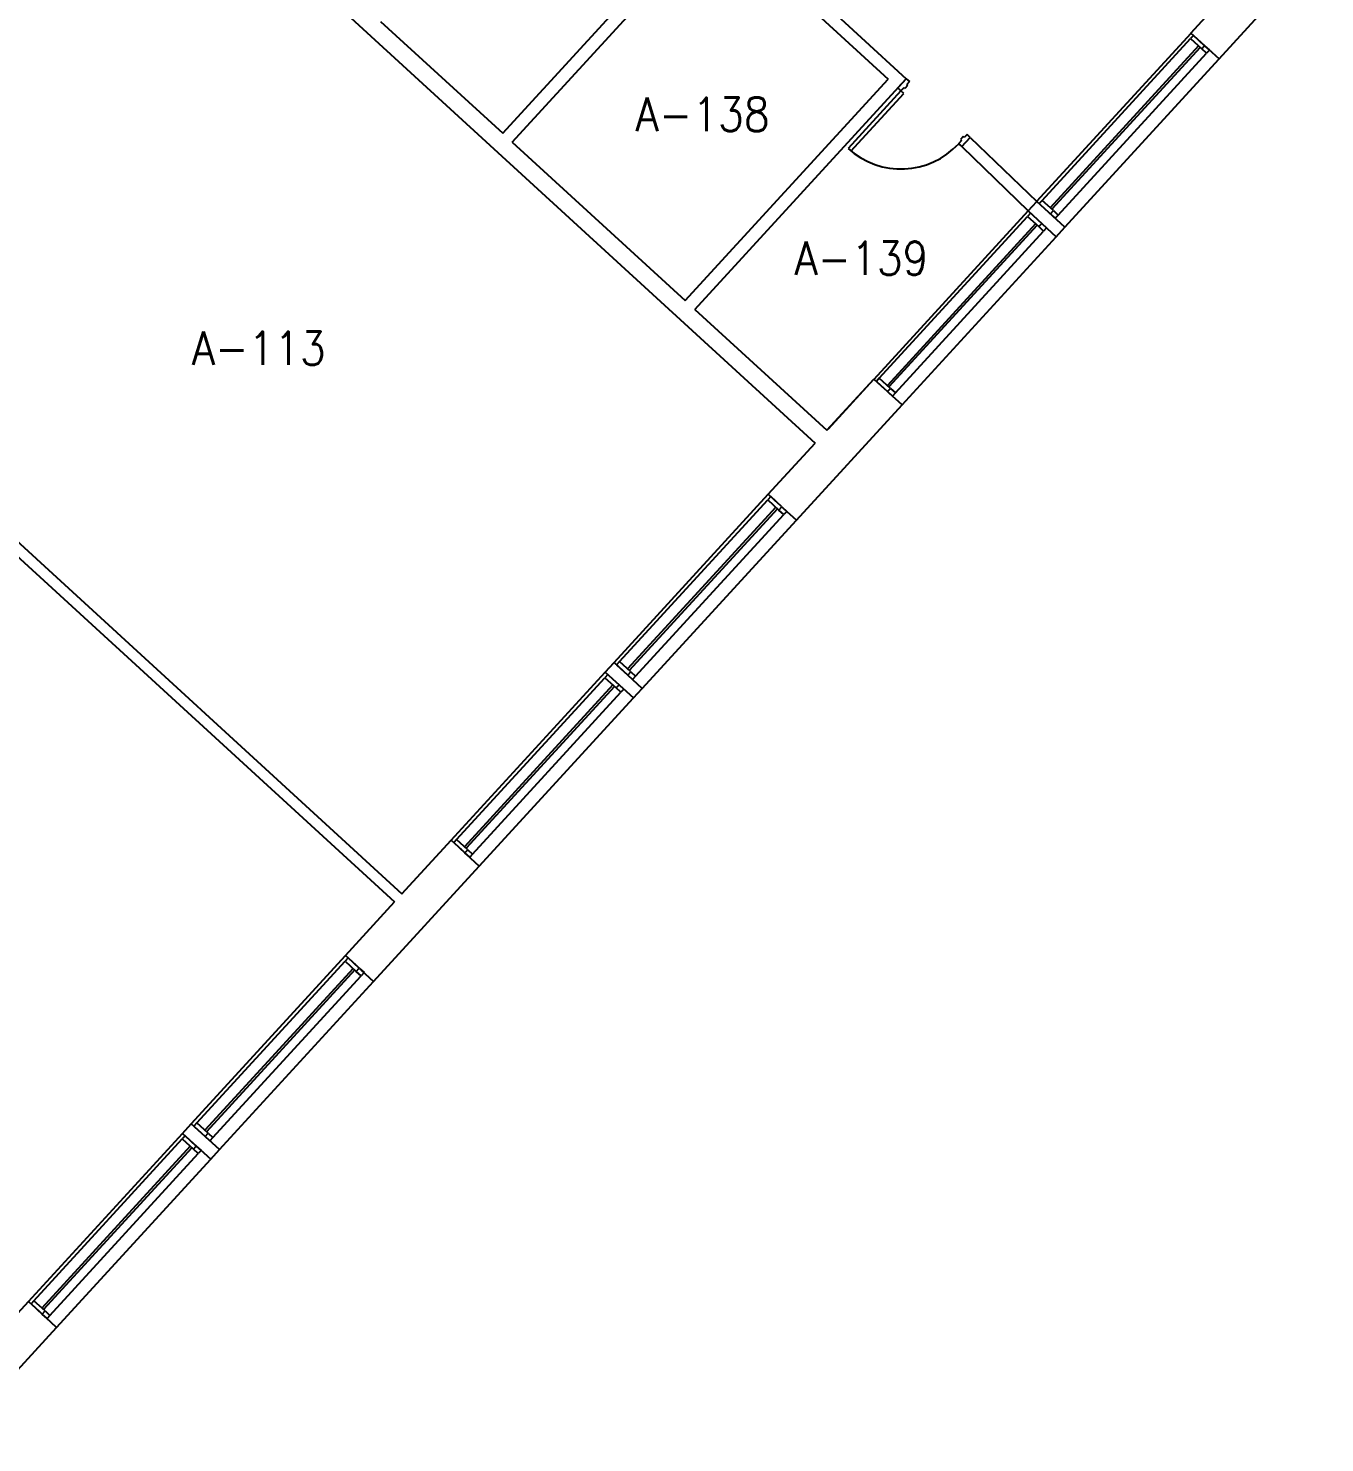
# Model space of a CAD drawing. Header units: inches. Extents: x -2 to 15026, y -1056 to 7065.
# Drawn here: x 1567 to 2164, y 132 to 783 of the extents above; entities that cross this region are included whole.
import ezdxf
from ezdxf.enums import TextEntityAlignment as Align

# ---------------------------------------------------------------- set-up
doc = ezdxf.new("R2010")
doc.units = ezdxf.units.IN
doc.header["$LTSCALE"] = 48
doc.header["$MEASUREMENT"] = 0
doc.layers.get('0').update_dxf_attribs({"linetype": 'CONTINUOUS'})
for name, color, linetype in [('A-DOOR', 5, 'CONTINUOUS'), ('A-GLAZ', 1, 'CONTINUOUS'), ('A-GLAZ-DETL', 5, 'CONTINUOUS'), ('A-WALL', 7, 'CONTINUOUS'), ('A-WALL-SILL', 3, 'CONTINUOUS'), ('SP-RMNO', 7, 'CONTINUOUS'), ('SP-ROOM', 7, 'CONTINUOUS')]:
    doc.layers.add(name, color=color, linetype=linetype)
doc.styles.add('ROMANS', font='ROMANS', dxfattribs={"width": 0.78})

# ---------------------------------------------------------------- blocks, each defined once
blk = doc.blocks.new('FMGRM1')
at = {"style": 'ROMANS', "width": 0.9}
for tag, p in [('DATA1', (0, -0.2836)), ('DATA2', (0, -0.443)), ('DATA3', (0, -0.6024)), ('DATA4', (0, -0.7618)), ('DATA5', (0, -0.9213))]:
    blk.add_attdef(tag, text='', height=0.1172, dxfattribs=at).set_placement(p, align=Align.CENTER)
at = {"layer": 'SP-RMNO', "style": 'ROMANS', "width": 0.9}
blk.add_attdef('RMNUMB', text='', height=0.16, dxfattribs=at).set_placement((0, 0), align=Align.MIDDLE)

msp = doc.modelspace()

# ---------------------------------------------------------------- linework, layer by layer
at = {"layer": 'A-DOOR', "linetype": 'Continuous'}
for p, q in [((1967.37, 755.63), (1971.26, 759.87)), ((1968.85, 754.28), (1967.37, 755.63)), ((1970.16, 755.71), (1968.85, 754.28)), ((1970.62, 755.29), (1970.16, 755.71)), ((1971.88, 756.67), (1970.62, 755.29)), ((1971.26, 759.87), (1972.73, 758.52)), ((1972.73, 758.52), (1971.42, 757.09)), ((1971.42, 757.09), (1971.88, 756.67)), ((1968.85, 754.28), (1944.53, 727.74)), ((1945.82, 726.56), (1970.14, 753.1)), ((1970.14, 753.1), (1968.85, 754.28)), ((1996.7, 731.39), (1995.39, 729.96)), ((1995.39, 729.96), (1996.86, 728.61)), ((1997.51, 733.19), (1996.24, 731.81)), ((1996.24, 731.81), (1996.7, 731.39)), ((1996.86, 728.61), (2000.75, 732.85)), ((1997.97, 732.77), (1997.51, 733.19)), ((1999.28, 734.2), (1997.97, 732.77)), ((2000.75, 732.85), (1999.28, 734.2))]:
    msp.add_line(p, q, dxfattribs=at)
msp.add_ellipse((1968.85, 754.28), major_axis=(25.46, 25.46), ratio=1, start_param=3.185226, end_param=4.756022, dxfattribs=at)
at = {"layer": 'A-GLAZ', "linetype": 'Continuous'}
for p, q in [((2033.86, 703.86), (2102.1, 778.33)), ((2105.79, 774.95), (2037.55, 700.48)), ((2106.52, 774.27), (2038.29, 699.81)), ((2041.24, 697.11), (2109.47, 771.57)), ((1958.87, 622.02), (2027.11, 696.49)), ((2030.79, 693.11), (1962.56, 618.65)), ((2031.53, 692.44), (1963.3, 617.97)), ((1966.25, 615.27), (2034.48, 689.73)), ((1839.29, 491.53), (1907.53, 565.99)), ((1911.22, 562.61), (1842.98, 488.15)), ((1911.95, 561.94), (1843.72, 487.47)), ((1846.67, 484.77), (1914.9, 559.23)), ((1764.3, 409.69), (1832.54, 484.15)), ((1836.22, 480.78), (1767.99, 406.31)), ((1836.96, 480.1), (1768.73, 405.63)), ((1771.68, 402.93), (1839.91, 477.4)), ((1644.72, 279.19), (1712.96, 353.65)), ((1716.65, 350.28), (1648.41, 275.81)), ((1717.38, 349.6), (1649.15, 275.14)), ((1652.1, 272.43), (1720.33, 346.9)), ((1569.73, 197.35), (1637.97, 271.82)), ((1641.65, 268.44), (1573.42, 193.97)), ((1642.39, 267.76), (1574.16, 193.3)), ((1577.11, 190.6), (1645.34, 265.06))]:
    msp.add_line(p, q, dxfattribs=at)
at = {"layer": 'A-GLAZ-DETL', "linetype": 'Continuous'}
for p, q in [((2103.45, 779.8), (2102.1, 778.33)), ((2102.1, 778.33), (2107.26, 773.6)), ((2108.61, 775.07), (2103.45, 779.8)), ((2107.26, 773.6), (2108.61, 775.07)), ((2107.26, 773.6), (2108.61, 775.07)), ((2108.61, 775.07), (2110.82, 773.05)), ((2109.47, 771.57), (2107.26, 773.6)), ((2110.82, 773.05), (2109.47, 771.57)), ((2033.86, 703.86), (2032.51, 702.39)), ((2039.03, 699.13), (2033.86, 703.86)), ((2028.46, 697.96), (2027.11, 696.49)), ((2037.67, 697.66), (2039.03, 699.13)), ((2037.67, 697.66), (2039.03, 699.13)), ((2039.89, 695.63), (2037.67, 697.66)), ((2039.03, 699.13), (2041.24, 697.11)), ((2041.24, 697.11), (2039.89, 695.63)), ((2027.11, 696.49), (2032.27, 691.76)), ((2032.27, 691.76), (2033.62, 693.23)), ((2032.27, 691.76), (2033.62, 693.23)), ((2034.48, 689.73), (2032.27, 691.76)), ((2033.62, 693.23), (2035.83, 691.21)), ((2035.83, 691.21), (2034.48, 689.73)), ((1958.87, 622.02), (1957.52, 620.55)), ((1958.87, 622.02), (1957.52, 620.55)), ((1957.52, 620.55), (1962.68, 615.82)), ((1957.52, 620.55), (1962.68, 615.82)), ((1964.03, 617.29), (1958.87, 622.02)), ((1964.03, 617.29), (1958.87, 622.02)), ((1962.68, 615.82), (1964.03, 617.29)), ((1962.68, 615.82), (1964.03, 617.29)), ((1962.68, 615.82), (1964.03, 617.29)), ((1962.68, 615.82), (1964.03, 617.29)), ((1964.9, 613.79), (1962.68, 615.82)), ((1964.9, 613.79), (1962.68, 615.82)), ((1964.03, 617.29), (1966.25, 615.27)), ((1964.03, 617.29), (1966.25, 615.27)), ((1966.25, 615.27), (1964.9, 613.79)), ((1966.25, 615.27), (1964.9, 613.79)), ((1908.88, 567.47), (1907.53, 565.99)), ((1914.04, 562.74), (1908.88, 567.47)), ((1907.53, 565.99), (1912.69, 561.26)), ((1912.69, 561.26), (1914.04, 562.74)), ((1912.69, 561.26), (1914.04, 562.74)), ((1914.9, 559.23), (1912.69, 561.26)), ((1914.04, 562.74), (1916.25, 560.71)), ((1916.25, 560.71), (1914.9, 559.23)), ((1839.29, 491.53), (1837.94, 490.05)), ((1837.94, 490.05), (1843.1, 485.32)), ((1844.46, 486.8), (1839.29, 491.53)), ((1833.89, 485.63), (1832.54, 484.15)), ((1832.54, 484.15), (1837.7, 479.42)), ((1843.1, 485.32), (1844.46, 486.8)), ((1843.1, 485.32), (1844.46, 486.8)), ((1845.32, 483.3), (1843.1, 485.32)), ((1844.46, 486.8), (1846.67, 484.77)), ((1846.67, 484.77), (1845.32, 483.3)), ((1837.7, 479.42), (1839.05, 480.9)), ((1837.7, 479.42), (1839.05, 480.9)), ((1839.91, 477.4), (1837.7, 479.42)), ((1839.05, 480.9), (1841.26, 478.87)), ((1841.26, 478.87), (1839.91, 477.4)), ((1764.3, 409.69), (1762.95, 408.21)), ((1764.3, 409.69), (1762.95, 408.21)), ((1762.95, 408.21), (1768.11, 403.48)), ((1762.95, 408.21), (1768.11, 403.48)), ((1769.46, 404.96), (1764.3, 409.69)), ((1769.46, 404.96), (1764.3, 409.69)), ((1768.11, 403.48), (1769.46, 404.96)), ((1768.11, 403.48), (1769.46, 404.96)), ((1768.11, 403.48), (1769.46, 404.96)), ((1768.11, 403.48), (1769.46, 404.96)), ((1769.46, 404.96), (1771.68, 402.93)), ((1769.46, 404.96), (1771.68, 402.93)), ((1770.33, 401.46), (1768.11, 403.48)), ((1770.33, 401.46), (1768.11, 403.48)), ((1771.68, 402.93), (1770.33, 401.46)), ((1771.68, 402.93), (1770.33, 401.46)), ((1714.31, 355.13), (1712.96, 353.65)), ((1712.96, 353.65), (1718.12, 348.93)), ((1719.47, 350.4), (1714.31, 355.13)), ((1718.12, 348.93), (1719.47, 350.4)), ((1718.12, 348.93), (1719.47, 350.4)), ((1720.33, 346.9), (1718.12, 348.93)), ((1719.47, 350.4), (1721.68, 348.37)), ((1721.68, 348.37), (1720.33, 346.9)), ((1644.72, 279.19), (1643.37, 277.72)), ((1643.37, 277.72), (1648.53, 272.99)), ((1649.89, 274.46), (1644.72, 279.19)), ((1648.53, 272.99), (1649.89, 274.46)), ((1648.53, 272.99), (1649.89, 274.46)), ((1649.89, 274.46), (1652.1, 272.43)), ((1639.32, 273.29), (1637.97, 271.82)), ((1637.97, 271.82), (1643.13, 267.09)), ((1644.48, 268.56), (1639.32, 273.29)), ((1643.13, 267.09), (1644.48, 268.56)), ((1643.13, 267.09), (1644.48, 268.56)), ((1645.34, 265.06), (1643.13, 267.09)), ((1644.48, 268.56), (1646.69, 266.54)), ((1650.75, 270.96), (1648.53, 272.99)), ((1652.1, 272.43), (1650.75, 270.96)), ((1646.69, 266.54), (1645.34, 265.06)), ((1569.73, 197.35), (1568.38, 195.88)), ((1569.73, 197.35), (1568.38, 195.88)), ((1568.38, 195.88), (1573.54, 191.15)), ((1568.38, 195.88), (1573.54, 191.15)), ((1574.89, 192.62), (1569.73, 197.35)), ((1574.89, 192.62), (1569.73, 197.35)), ((1573.54, 191.15), (1574.89, 192.62)), ((1573.54, 191.15), (1574.89, 192.62)), ((1573.54, 191.15), (1574.89, 192.62)), ((1573.54, 191.15), (1574.89, 192.62)), ((1575.76, 189.12), (1573.54, 191.15)), ((1575.76, 189.12), (1573.54, 191.15)), ((1574.89, 192.62), (1577.11, 190.6)), ((1574.89, 192.62), (1577.11, 190.6)), ((1577.11, 190.6), (1575.76, 189.12)), ((1577.11, 190.6), (1575.76, 189.12))]:
    msp.add_line(p, q, dxfattribs=at)
at = {"layer": 'A-WALL', "linetype": 'Continuous'}
for p, q in [((1785.5, 734.78), (1877.57, 835.25)), ((1789.92, 730.72), (1882.01, 831.22)), ((2115.25, 768.99), (2163.89, 822.08)), ((1691.62, 809.95), (1929.34, 592.12)), ((1923.34, 803.79), (1971.26, 759.87)), ((2102.25, 780.9), (2124.88, 805.6)), ((1919.45, 799.55), (1962.95, 759.69)), ((1729.33, 786.25), (1785.5, 734.78)), ((2107.14, 776.42), (2102.25, 780.9)), ((2103.45, 779.8), (2115.25, 768.99)), ((1869.55, 657.76), (1962.95, 759.69)), ((1873.97, 653.7), (1971.26, 759.87)), ((1789.92, 730.72), (1869.55, 657.76)), ((2000.75, 732.85), (2031.4, 703.41)), ((1996.86, 728.61), (2027.34, 698.98)), ((2027.34, 698.98), (2031.4, 703.41)), ((2044.31, 691.58), (2031.4, 703.41)), ((2027.34, 698.98), (2040.26, 687.15)), ((2040.26, 687.15), (2044.31, 691.58)), ((1417.39, 679.42), (1739.12, 384.61)), ((1414.01, 675.74), (1735.74, 380.93)), ((1873.97, 653.7), (1934.75, 598.01)), ((1934.75, 598.01), (1956.41, 621.58)), ((1935.43, 598.75), (1956.41, 621.58)), ((1956.41, 621.58), (1961.21, 617.17)), ((1969.32, 609.74), (1963.42, 615.14)), ((1920.68, 556.66), (1969.32, 609.74)), ((1907.69, 568.57), (1929.34, 592.12)), ((1912.57, 564.09), (1907.69, 568.57)), ((1914.78, 562.06), (1920.68, 556.66)), ((1832.69, 486.73), (1836.75, 491.15)), ((1849.74, 479.24), (1836.75, 491.15)), ((1832.69, 486.73), (1845.69, 474.82)), ((1845.69, 474.82), (1849.74, 479.24)), ((1739.12, 384.61), (1761.75, 409.31)), ((1761.75, 409.31), (1766.64, 404.84)), ((1726.11, 344.32), (1774.75, 397.4)), ((1774.75, 397.4), (1768.85, 402.81)), ((1713.11, 356.23), (1735.74, 380.93)), ((1718, 351.75), (1713.11, 356.23)), ((1720.21, 349.72), (1726.11, 344.32)), ((1638.12, 274.39), (1642.18, 278.81)), ((1638.12, 274.39), (1651.12, 262.48)), ((1655.17, 266.91), (1642.18, 278.81)), ((1651.12, 262.48), (1655.17, 266.91)), ((1544.55, 172.28), (1567.18, 196.98)), ((1567.18, 196.98), (1572.07, 192.5)), ((1580.18, 185.07), (1568.38, 195.88)), ((1531.54, 131.98), (1580.18, 185.07))]:
    msp.add_line(p, q, dxfattribs=at)
at = {"layer": 'A-WALL-SILL', "linetype": 'Continuous'}
for p, q in [((2031.42, 703.43), (2102.35, 780.84)), ((2044.31, 691.58), (2115.25, 768.99)), ((1956.43, 621.59), (2027.36, 699.01)), ((1969.32, 609.74), (2040.26, 687.15)), ((1836.75, 491.15), (1907.68, 568.56)), ((1849.74, 479.24), (1920.68, 556.66)), ((1761.75, 409.31), (1832.69, 486.73)), ((1774.75, 397.4), (1845.69, 474.82)), ((1642.18, 278.81), (1713.11, 356.23)), ((1655.17, 266.91), (1726.11, 344.32)), ((1567.18, 196.98), (1638.12, 274.39)), ((1580.18, 185.07), (1651.12, 262.48))]:
    msp.add_line(p, q, dxfattribs=at)

# ---------------------------------------------------------------- block references
at = {"layer": 'SP-ROOM', "linetype": 'Continuous'}
ref = msp.add_blockref('FMGRM1', (1877.54, 743.47), dxfattribs=dict(at, xscale=96, yscale=96, zscale=96))
ref.add_attrib('RMNUMB', 'A-138', dxfattribs={"layer": 'SP-RMNO', "height": 15.36, "style": 'ROMANS', "width": 0.9}).set_placement((1877.54, 743.47), align=Align.MIDDLE)
ref = msp.add_blockref('FMGRM1', (1950.62, 677.19), dxfattribs=dict(at, xscale=96, yscale=96, zscale=96))
ref.add_attrib('RMNUMB', 'A-139', dxfattribs={"layer": 'SP-RMNO', "height": 15.36, "style": 'ROMANS', "width": 0.9}).set_placement((1950.62, 677.19), align=Align.MIDDLE)
ref = msp.add_blockref('FMGRM1', (1673.26, 635.79), dxfattribs=dict(at, xscale=96, yscale=96, zscale=96))
ref.add_attrib('RMNUMB', 'A-113', dxfattribs={"layer": 'SP-RMNO', "height": 15.36, "style": 'ROMANS', "width": 0.9}).set_placement((1673.26, 635.79), align=Align.MIDDLE)

doc.saveas('drawing.dxf')
